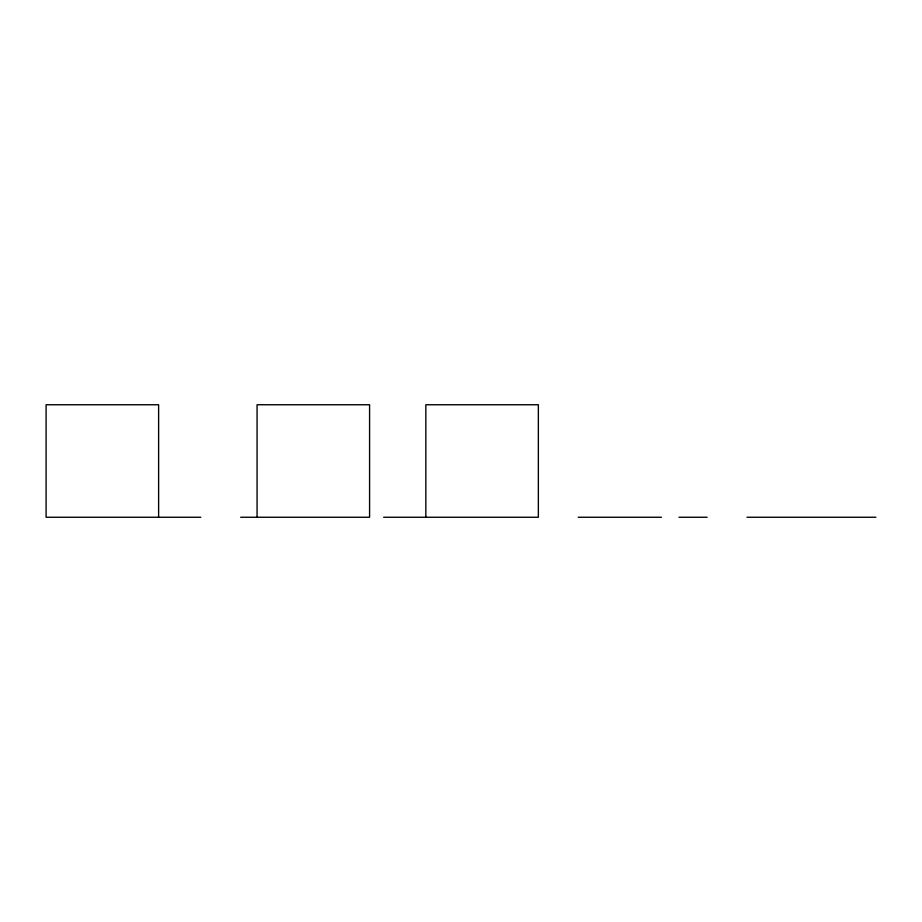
<?xml version="1.0" encoding="UTF-8"?>
<svg xmlns="http://www.w3.org/2000/svg" width="922" height="922" viewBox="0 0 922 922"><rect width="100%" height="100%" fill="white"/><g stroke="black" fill="none" stroke-linecap="round" stroke-linejoin="round"><path stroke-width="1.38" d="M200.812 517.254L46.1 517.254L46.1 404.746L158.619 404.746L158.619 517.254M240.677 517.254L369.584 517.254L369.584 404.746L257.065 404.746L257.065 517.254M383.644 517.254L538.356 517.254L538.356 404.746L425.837 404.746L425.837 517.254M578.221 517.254L661.42 517.254M678.995 517.254L707.128 517.254M747.004 517.254L875.9 517.254"/></g></svg>
